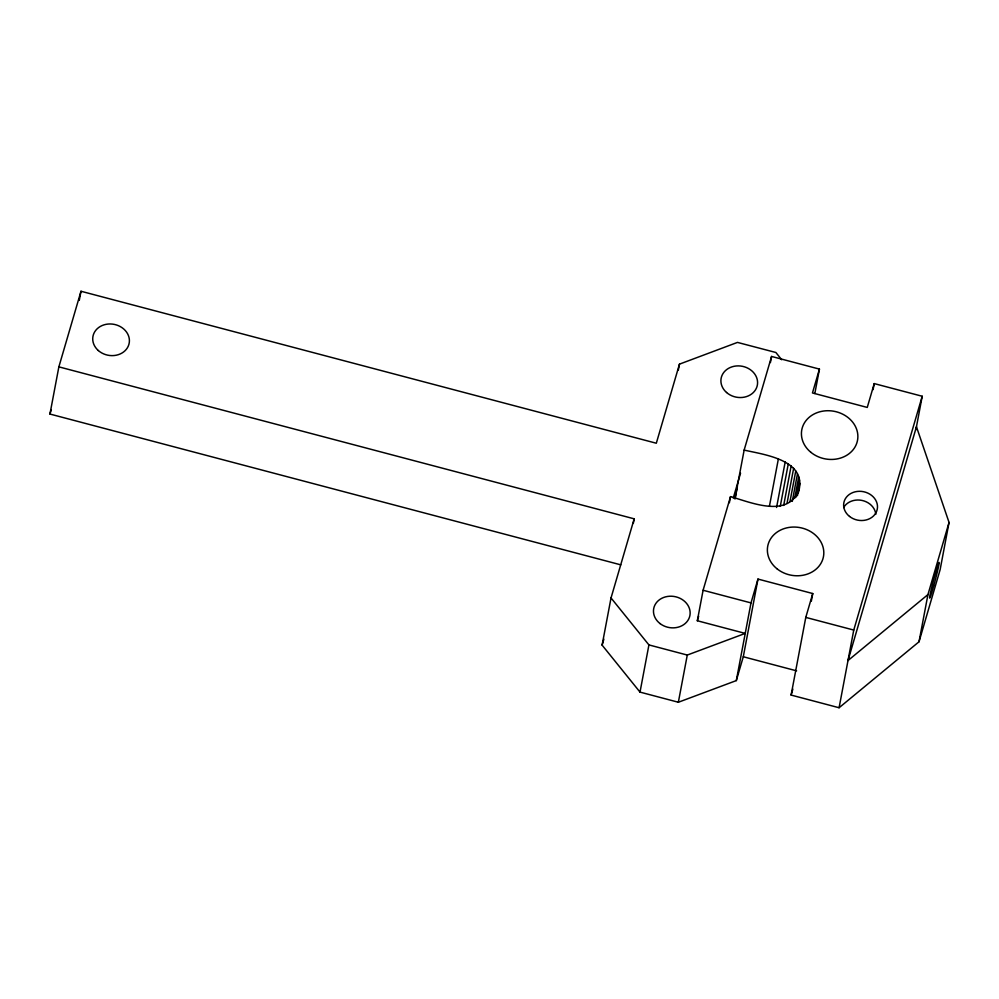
<?xml version="1.0" encoding="UTF-8"?>
<svg xmlns="http://www.w3.org/2000/svg" width="999" height="999" viewBox="0 0 999 999"><rect width="100%" height="100%" fill="white"/><g stroke="black" fill="none" stroke-linecap="round" stroke-linejoin="round"><path stroke-width="1.5" d="M798.338 492.682C808.403 460.139 764.984 454.82 744.143 450.099L771.578 356.456L819.442 369.106L814.834 393.506M620.754 564.835L49.95 414.048L58.866 366.858L80.994 291.258L656.318 443.231L679.47 364.136L737.474 342.407L775.886 352.497L781.705 359.74M79.271 300.387L80.994 291.258M811.325 601.161L812.761 593.543L757.979 579.07L743.293 656.755L736.313 680.594L678.358 702.247L640.009 692.107L602.11 645.142L611.026 597.951L634.19 518.831L58.866 366.858M633.316 523.401L634.19 518.831M678.309 370.229L679.47 364.136M640.009 692.107L648.925 644.917L611.026 597.951M678.358 702.247L687.275 655.057L745.229 633.403L697.327 620.754L703.096 590.259L730.519 496.628C750.162 502.06 788.298 518.956 798.913 489.635M729.37 502.722L730.519 496.628M734.927 498.851L744.143 450.099M735.139 498.626L737.399 486.6M770.416 362.562L771.578 356.456M736.313 680.594L750.998 602.909L757.979 579.07M769.405 506.343L778.333 459.128M776.573 507.467L785.214 461.775M780.269 506.293L788.323 463.648M783.678 505.444L791.158 465.834M787.025 503.346L793.643 468.319M789.997 501.498L795.753 471.041M792.269 501.373L797.452 473.951M794.667 498.339L798.701 477.01M796.315 496.928L799.475 480.169M797.477 495.541L799.774 483.354M949.05 522.452L927.946 594.58L848.001 660.551L916.458 426.748L949.05 522.452L940.134 569.642L919.018 641.77L839.085 707.742L791.108 695.067L805.781 617.394L812.761 593.543M873.089 389.672L874.237 383.591L922.214 396.253L915.883 429.795M839.085 707.742L853.758 630.057L922.214 396.253M919.018 641.77L927.946 594.58M49.95 414.048L51.249 409.602M602.11 645.142L603.858 639.173M697.327 620.754L698.638 616.296M733.266 498.039L740.559 473.151M819.442 369.106L812.462 392.957L867.257 407.43L874.237 383.591M791.108 695.067L792.856 689.11M703.096 590.259L750.998 602.909M805.781 617.394L853.758 630.057M743.293 656.755L796.603 670.841M648.925 644.917L687.275 655.057M843.643 507.542A17.02 14.523 10.7 0 1 862.05 500.437A17.02 14.523 10.7 0 1 875.798 514.373M933.803 585.501L932.591 589.735A18.432 0.799 -75.2 0 1 929.957 595.416A18.432 0.799 -75.2 0 1 936.163 570.854L937.249 567.27A18.432 0.799 -75.2 0 1 938.81 565.172A18.432 0.799 -75.2 0 1 933.803 585.501M98.327 350.537A18.432 15.734 10.7 0 0 128.871 344.493A18.432 15.734 10.7 0 0 105.994 324.35A18.432 15.734 10.7 0 0 98.327 350.537M726.548 392.495A18.432 15.734 10.7 0 0 757.055 386.376A18.432 15.734 10.7 0 0 734.115 366.283A18.432 15.734 10.7 0 0 726.548 392.495M660.039 623.576A18.432 15.734 10.7 0 0 689.884 615.646A18.432 15.734 10.7 0 0 665.496 596.878A18.432 15.734 10.7 0 0 660.039 623.576M776.835 568.656A28.359 24.213 10.7 0 0 823.238 557.692A28.359 24.213 10.7 0 0 786.688 527.884A28.359 24.213 10.7 0 0 776.835 568.656M810.713 452.185A28.359 24.213 10.7 0 0 857.242 441.583A28.359 24.213 10.7 0 0 820.978 411.501A28.359 24.213 10.7 0 0 810.713 452.185M849.525 516.433A17.02 14.523 10.7 0 0 877.209 509.453A17.02 14.523 10.7 0 0 854.944 491.87A17.02 14.523 10.7 0 0 849.525 516.433"/></g></svg>
